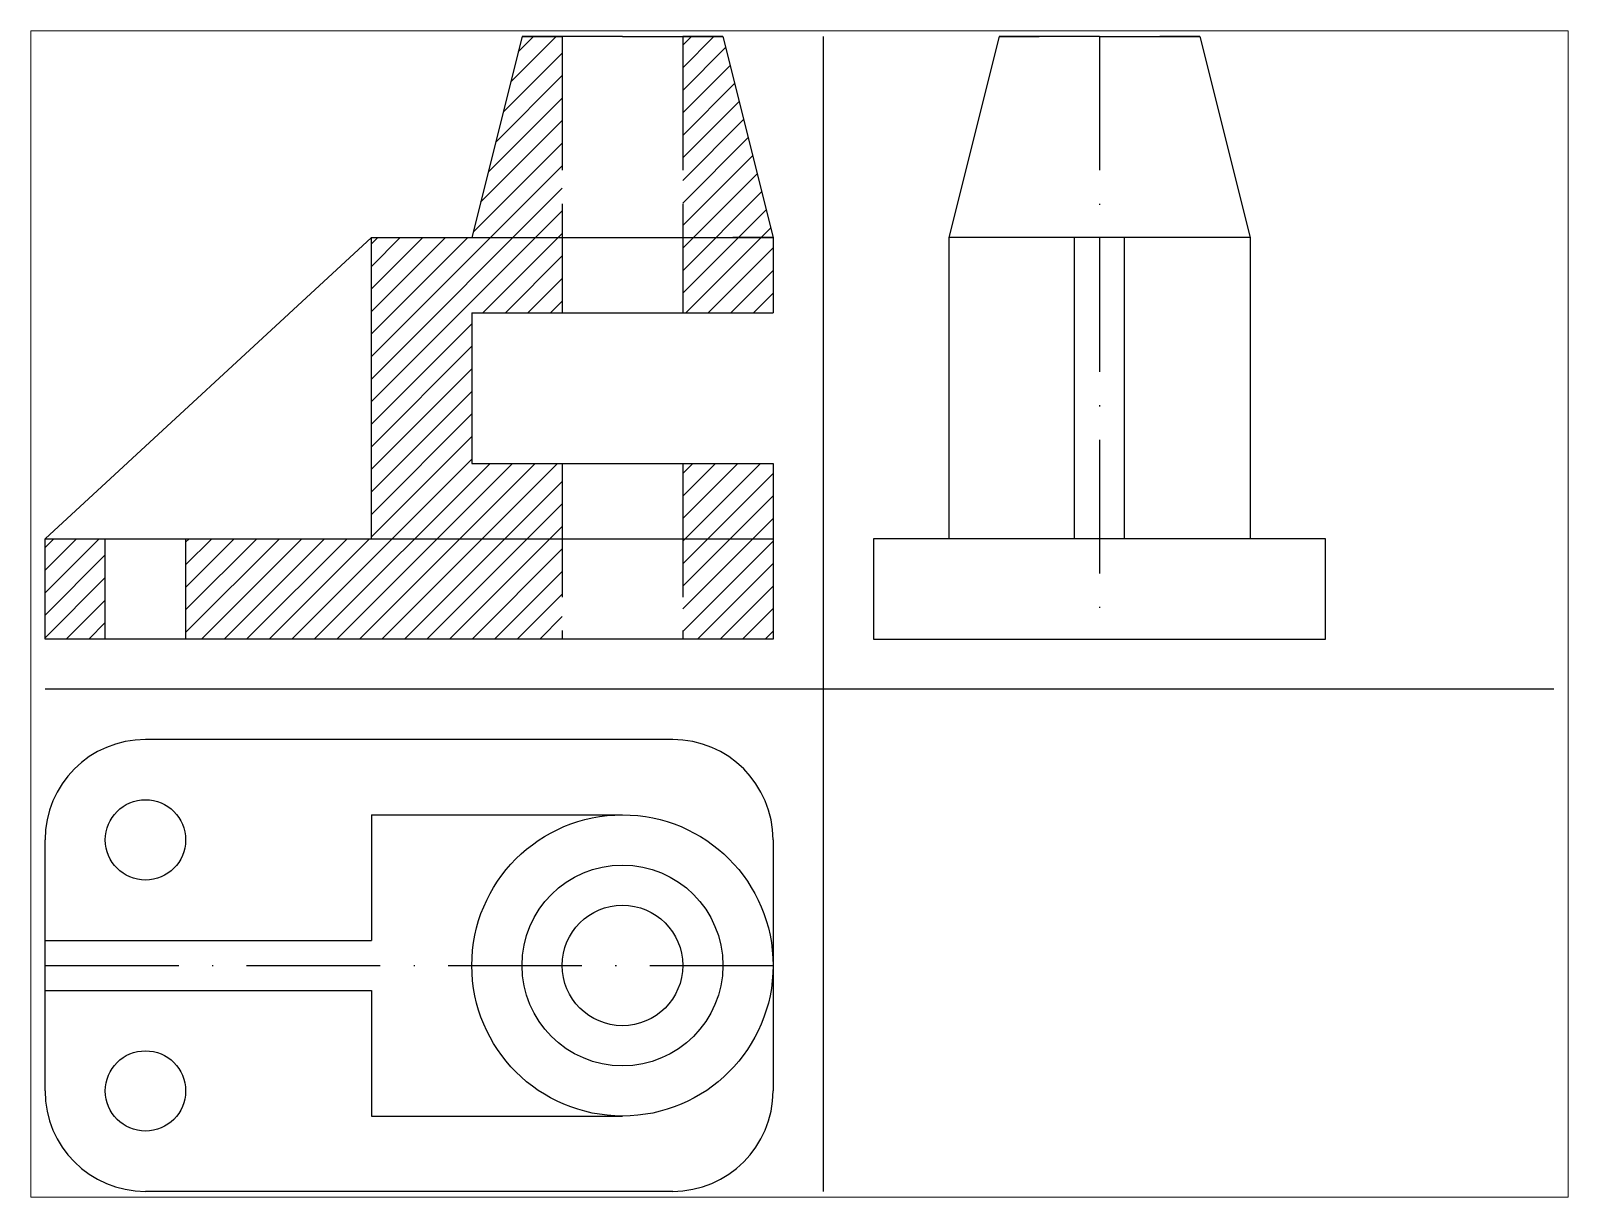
# Paper-space layout 'Layout1' of a CAD drawing. Header units: millimetres. Extents: x 26 to 231, y 20 to 176.
# The model-space entities are those that its viewports show. They can reach past a viewport. Long polylines and large blocks are cut down to what shows.
import ezdxf

# ---------------------------------------------------------------- set-up
doc = ezdxf.new("R2010")
doc.units = ezdxf.units.MM
doc.linetypes.add('ACAD_ISO02W100', pattern=[15, 12, -3])
doc.linetypes.add('ACAD_ISO10W100', pattern=[18, 12, -3, 0, -3])

msp = doc.modelspace()

# ---------------------------------------------------------------- hatches: boundary and pattern name
h = msp.add_hatch()
h.set_pattern_fill('ANSI31', color=256)
h.paths.add_polyline_path([(660.74, 394.6), (652.74, 394.6), (642.74, 354.6), (660.74, 354.6)])
h.paths.add_polyline_path([(692.74, 394.6), (684.74, 394.6), (684.74, 354.6), (702.74, 354.6)])
h.paths.add_polyline_path([(702.74, 354.6), (684.74, 354.6), (684.74, 339.6), (702.74, 339.6)])
h.paths.add_polyline_path([(660.74, 354.6), (622.74, 354.6), (622.74, 339.6), (622.74, 309.6), (622.74, 294.6), (660.74, 294.6), (660.74, 309.6), (642.74, 309.6), (642.74, 339.6), (660.74, 339.6)])
h.paths.add_polyline_path([(660.74, 294.6), (622.74, 294.6), (585.74, 294.6), (585.74, 274.6), (660.74, 274.6)])
h.paths.add_polyline_path([(702.74, 284.6), (702.74, 294.6), (684.74, 294.6), (684.74, 274.6), (702.74, 274.6)])
h.paths.add_polyline_path([(702.74, 309.6), (684.74, 309.6), (684.74, 294.6), (702.74, 294.6)])
h.paths.add_polyline_path([(569.74, 294.6), (557.74, 294.6), (557.74, 284.6), (557.74, 274.6), (569.74, 274.6)])

# ---------------------------------------------------------------- linework, layer by layer
for p, q in [((652.74, 394.6), (642.74, 354.6)), ((672.74, 394.6), (652.74, 394.6)), ((652.74, 394.6), (660.74, 394.6)), ((672.74, 394.6), (692.74, 394.6)), ((692.74, 394.6), (684.74, 394.6)), ((692.74, 394.6), (702.74, 354.6)), ((712.74, 394.6), (712.74, 164.6)), ((747.74, 394.6), (737.74, 354.6)), ((767.74, 394.6), (747.74, 394.6)), ((747.74, 394.6), (755.74, 394.6)), ((767.74, 394.6), (787.74, 394.6)), ((787.74, 394.6), (779.74, 394.6)), ((787.74, 394.6), (797.74, 354.6)), ((557.74, 294.6), (622.74, 354.6)), ((622.74, 339.6), (622.74, 354.6)), ((622.74, 354.6), (672.74, 354.6)), ((642.74, 354.6), (650.74, 354.6)), ((672.74, 354.6), (702.74, 354.6)), ((702.74, 354.6), (694.74, 354.6)), ((702.74, 354.6), (702.74, 339.6)), ((797.74, 354.6), (737.74, 354.6)), ((737.74, 354.6), (737.74, 294.6)), ((762.74, 294.6), (762.74, 354.6)), ((772.74, 294.6), (772.74, 354.6)), ((797.74, 354.6), (797.74, 294.6)), ((622.74, 309.6), (622.74, 339.6)), ((642.74, 339.6), (642.74, 309.6)), ((642.74, 339.6), (672.74, 339.6)), ((672.74, 339.6), (702.74, 339.6)), ((622.74, 294.6), (622.74, 309.6)), ((642.74, 309.6), (702.74, 309.6)), ((702.74, 309.6), (702.74, 294.6)), ((557.74, 284.6), (557.74, 294.6)), ((557.74, 294.6), (702.74, 294.6)), ((702.74, 294.6), (702.74, 284.6)), ((812.74, 294.6), (722.74, 294.6)), ((722.74, 294.6), (722.74, 274.6)), ((812.74, 274.6), (812.74, 294.6)), ((557.74, 274.6), (557.74, 284.6)), ((702.74, 284.6), (702.74, 274.6)), ((702.74, 274.6), (557.74, 274.6)), ((722.74, 274.6), (812.74, 274.6)), ((858.26, 264.6), (557.74, 264.6)), ((682.74, 254.6), (577.74, 254.6)), ((622.74, 239.6), (622.74, 214.6)), ((622.74, 239.6), (672.74, 239.6)), ((557.74, 184.6), (557.74, 234.6)), ((702.74, 234.6), (702.74, 184.6)), ((557.74, 214.6), (622.74, 214.6)), ((557.74, 204.6), (622.74, 204.6)), ((622.74, 204.6), (622.74, 179.6)), ((622.74, 179.6), (672.74, 179.6)), ((682.74, 164.6), (577.74, 164.6))]:
    msp.add_line(p, q)
at = {"linetype": 'ACAD_ISO02W100'}
for p, q in [((660.74, 394.6), (660.74, 354.6)), ((684.74, 394.6), (684.74, 354.6)), ((660.74, 354.6), (660.74, 339.6)), ((684.74, 354.6), (684.74, 339.6)), ((660.74, 309.6), (660.74, 274.6)), ((684.74, 309.6), (684.74, 274.6)), ((569.74, 274.6), (569.74, 294.6)), ((585.74, 294.6), (585.74, 274.6))]:
    msp.add_line(p, q, dxfattribs=at)
at = {"linetype": 'ACAD_ISO10W100'}
for p, q in [((767.74, 394.6), (767.74, 274.6)), ((557.74, 209.6), (702.74, 209.6))]:
    msp.add_line(p, q, dxfattribs=at)
for centre, radius in [((577.74, 234.6), 8), ((672.74, 209.6), 30), ((672.74, 209.6), 20), ((672.74, 209.6), 12), ((577.74, 184.6), 8)]:
    msp.add_circle(centre, radius)
for centre, start, end in [((577.74, 234.6), 90, 180), ((682.74, 234.6), 0, 90), ((577.74, 184.6), 180, 270), ((682.74, 184.6), 270, 0)]:
    msp.add_arc(centre, 20, start, end)

psp = doc.layouts.get("Layout1")

# ---------------------------------------------------------------- viewports
at = {"layer": '0'}
psp.add_viewport(center=(128.5, 97.5), size=(205.6, 156), view_center_point=(708, 279.6), view_height=232.343, dxfattribs=at)

doc.saveas('drawing.dxf')
